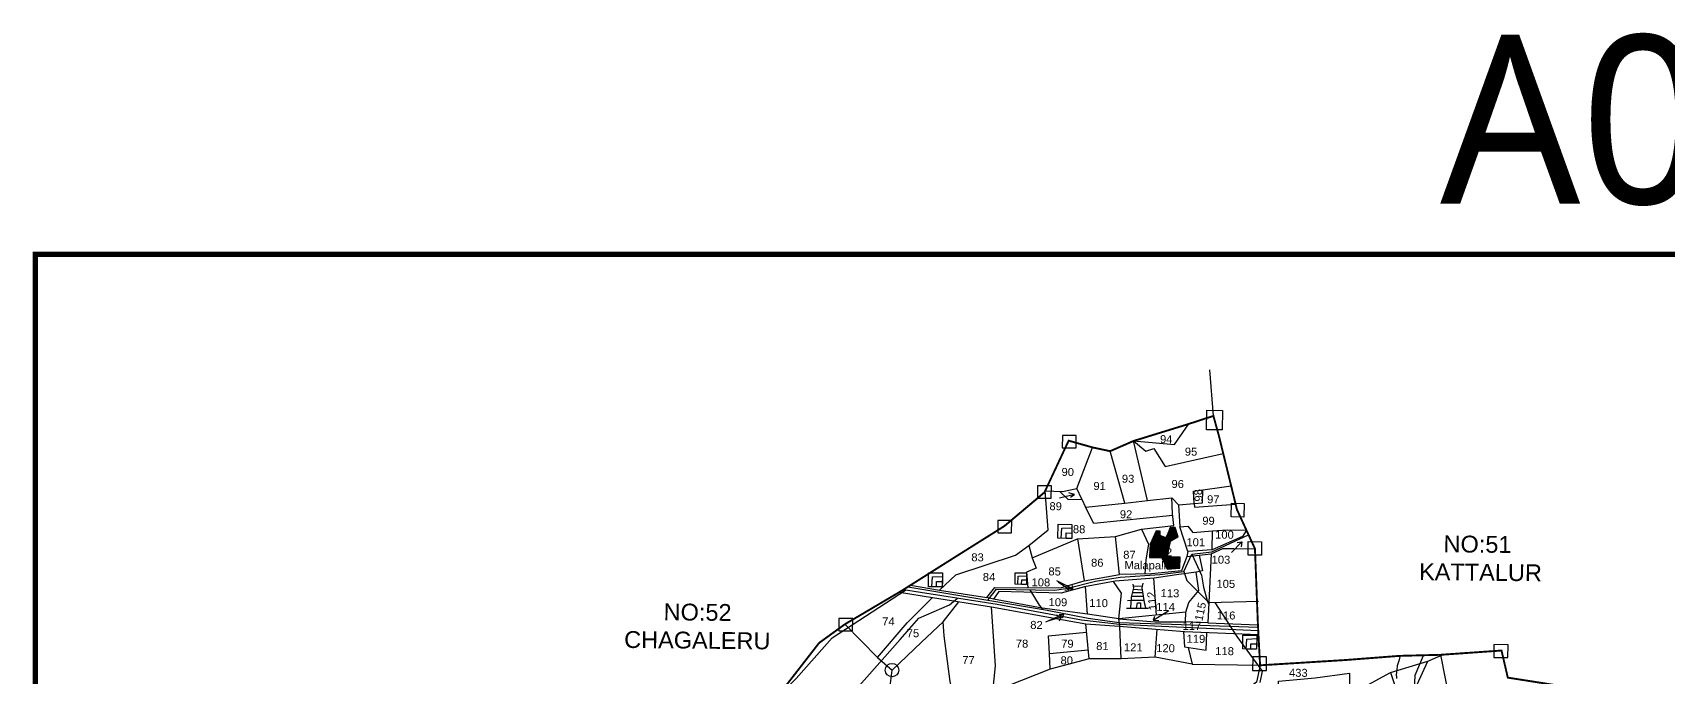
# Model space of a CAD drawing. Header units: inches. Extents: x 216030 to 222213, y 1586560 to 1591986.
# Drawn here: x 216030 to 219096, y 1590777 to 1591986 of the extents above; entities that cross this region are included whole.
import ezdxf

# ---------------------------------------------------------------- set-up
doc = ezdxf.new("R2010")
doc.units = ezdxf.units.IN
doc.header["$LTSCALE"] = 15
doc.header["$MEASUREMENT"] = 0
for name, color, linetype in [('BOUNDRY STONES', 240, 'Continuous'), ('CADAS', 1, 'Continuous'), ('DIMENSION', 1, 'Continuous'), ('PLOTS', 7, 'Continuous'), ('PLOTS NO', 7, 'Continuous'), ('ROADS', 1, 'Continuous'), ('STREAMS', 4, 'Continuous'), ('VILLAGE', 7, 'Continuous'), ('VILLAGE BOUNDRY', 5, 'Continuous'), ('wells', 7, 'Continuous')]:
    doc.layers.add(name, color=color, linetype=linetype)
doc.styles.get("Standard").update_dxf_attribs({"font": 'arial.ttf'})
doc.styles.add('TMS', font='trebuc.ttf')

# ---------------------------------------------------------------- blocks, each defined once
blk = doc.blocks.new('VBV BVB')
at = {"layer": 'wells'}
for points in [[(18263.9, 9973.8), (18300.3, 9973.8), (18300.3, 9936.9), (18263.9, 9936.9)], [(18274.1, 9963.3), (18300.3, 9964.6), (18300.3, 9936.9), (18272.6, 9936.9)], [(18285.1, 9951.1), (18300.3, 9951.1), (18300.3, 9936.9), (18285.1, 9936.9)]]:
    blk.add_lwpolyline(points, close=True, dxfattribs=at)
blk = doc.blocks.new('gdggfg')
at = {"layer": 'PLOTS NO'}
for points in [[(18497.2, 7814.7), (18501.3, 7805), (18512.2, 7809.6)], [(18501.3, 7805), (18515.5, 7835.3)]]:
    blk.add_lwpolyline(points, dxfattribs=at)

msp = doc.modelspace()

# ---------------------------------------------------------------- hatches: boundary and pattern name
at = {"layer": 'VILLAGE'}
h = msp.add_hatch(dxfattribs=at)
h.set_pattern_fill('ANSI31', color=30, scale=7.107818, angle=-0.5857)
h.set_pattern_definition([(44.414319, (204898.8244, 1584108.2017), (-0.621793546, 0.6346373), [])])
h.paths.add_polyline_path([(218136.1, 1591052.1), (218124.8, 1591026.9), (218123.3, 1591002), (218146.8, 1591001.6), (218156.6, 1590980.3), (218180.2, 1590982.3), (218180.8, 1591002.6), (218156.8, 1591003.3), (218163.1, 1591032.7), (218177.2, 1591040.6), (218171.5, 1591058.4), (218162.4, 1591058.1), (218157.6, 1591046.8), (218154.3, 1591038.9), (218143.8, 1591043.3), (218143.7, 1591051.6)])

# ---------------------------------------------------------------- linework, layer by layer
at = {"layer": 'BOUNDRY STONES'}
msp.add_lwpolyline([(218243.3, 1591267.5), (218236.3, 1591353.8)], dxfattribs=at)
for points in [[(218231, 1591278.2), (218260.1, 1591277.9), (218259.7, 1591241.3), (218230.6, 1591241.5)], [(217986, 1591230.7), (217960.3, 1591231), (217960.1, 1591207.9), (217985.8, 1591207.6)], [(217939.6, 1591136.3), (217913.9, 1591136.5), (217913.6, 1591113.4), (217939.3, 1591113.2)], [(218277.1, 1591103.6), (218300.8, 1591103.3), (218300.5, 1591077.9), (218276.8, 1591078.1)], [(217865.3, 1591071.3), (217839.5, 1591071.6), (217839.3, 1591048.5), (217865, 1591048.2)], [(218308.5, 1591031.9), (218333.5, 1591031.7), (218333.3, 1591006.4), (218308.2, 1591006.7)], [(217567.2, 1590887.4), (217541.5, 1590887.7), (217541.2, 1590864.6), (217567, 1590864.3)], [(218343.1, 1590815.5), (218317, 1590815.7), (218316.7, 1590790.3), (218342.9, 1590790)], [(218795.5, 1590838.6), (218769, 1590838.8), (218768.8, 1590814.6), (218795.2, 1590814.4)]]:
    msp.add_lwpolyline(points, close=True, dxfattribs=at)
msp.add_circle((217640.9, 1590791), 12.6, dxfattribs=at)
at = {"layer": 'PLOTS'}
for points in [[(218093.5, 1591220.5), (218170.1, 1591214), (218197.3, 1591252.5)], [(218077.4, 1591104.2), (218119.8, 1591108.8), (218093.5, 1591220.5), (218116.5, 1591201.2), (218131.7, 1591206.1), (218152.6, 1591172.8), (218261.8, 1591196.9)], [(217928.1, 1591127.3), (217960.7, 1591125.5), (217987.6, 1591131.5), (218016.9, 1591208.4)], [(217996.7, 1591111.1), (218003.4, 1591096.3), (218077.4, 1591104.2), (218049.8, 1591201.4)], [(217729.9, 1590940.6), (217760.5, 1590969.5), (217872.2, 1591006.3), (217897.2, 1591024.7), (217933.3, 1591054), (217928.1, 1591127.3)], [(217955.6, 1591125.8), (217971, 1591110.9), (217996.7, 1591111.1), (217987.6, 1591131.5)], [(218119.8, 1591108.8), (218165.4, 1591113.7), (218177.6, 1591100.9), (218207.5, 1591103.1), (218205.8, 1591126.2), (218276.6, 1591136.2)], [(218207.5, 1591103.1), (218222.7, 1591104.3), (218223.4, 1591128.7)], [(218167.2, 1591080.9), (218019, 1591065.6), (218003.4, 1591096.3)], [(218108.7, 1591055), (218169.3, 1591062), (218166.8, 1591084.4), (218165.4, 1591113.7)], [(218177.6, 1591100.9), (218180.4, 1591059.8), (218195.6, 1591060.9), (218204.9, 1591049), (218241.3, 1591051.9), (218269.5, 1591054.2), (218305.2, 1591053.2), (218297.6, 1591041.5), (218240.9, 1591016.3), (218241.3, 1591051.9)], [(218207.5, 1591103.1), (218208, 1591096.4), (218284.9, 1591102.3)], [(218240.9, 1591016.3), (218195.5, 1591013.4), (218180.4, 1591059.8)], [(217903.3, 1591001.6), (217988.5, 1591036.8), (218001.1, 1590958.6)], [(217988.5, 1591036.8), (218060.1, 1591041.3)], [(218193.7, 1591003.7), (218183.3, 1590977.2), (218127, 1590971.7), (218067.4, 1590970.1), (218060.1, 1591041.3), (218108.7, 1591055), (218121.5, 1591027.3), (218116.7, 1590997.4), (218114.7, 1590971.4)], [(218216.5, 1591006.3), (218222.6, 1590977.2), (218211.3, 1590974.8), (218174.1, 1590969.4), (218132.2, 1590963.4), (218058.9, 1590957.8), (218001.7, 1590947), (217958.1, 1590934.9), (217841.2, 1590938), (217831.4, 1590924.1), (217818.8, 1590926.8), (217833.7, 1590945.7), (217956.6, 1590945), (218001.1, 1590958.6), (218067.4, 1590970.1)], [(217897.2, 1591024.7), (217903.3, 1591001.6), (217911.2, 1590981.9), (217893.1, 1590974.6), (217895.2, 1590945.4)], [(218195.5, 1591013.4), (218193.7, 1591003.7), (218239.3, 1591008.9), (218260.9, 1591019), (218281.3, 1591018.6), (218321.2, 1591018.5)], [(218239.3, 1591008.9), (218234.5, 1590917.4), (218328.1, 1590920)], [(218232.6, 1590879.4), (218190.8, 1590881.5), (218191.7, 1590899.5), (218197.3, 1590917.7), (218215.7, 1590939.9), (218211.3, 1590974.8)], [(217654.8, 1590937.2), (217716.6, 1590927.2), (217827.4, 1590909.3), (217944.9, 1590888.4), (218004, 1590877.8), (218066.5, 1590873), (218189.4, 1590863.4), (218327.8, 1590857.4)], [(217675.5, 1590950), (217729.9, 1590940.6), (217818.8, 1590926.8)], [(218066.1, 1590887.1), (218007.3, 1590895.9), (218003.4, 1590947.4)], [(218066.1, 1590887.1), (218070.8, 1590935.2), (218055.9, 1590957.3)], [(218136.9, 1590894.1), (218131.6, 1590963.4)], [(217552.6, 1590876.9), (217614, 1590814.3), (217669.4, 1590879.4), (217716.6, 1590927.2)], [(217614, 1590814.3), (217641.4, 1590790.8), (217696.3, 1590843.2), (217736.5, 1590881.6), (217766.3, 1590919.2)], [(217937.2, 1590792.4), (217829.7, 1590750), (217834.6, 1590799.2), (217827.4, 1590909.3)], [(218007.3, 1590895.9), (217922.6, 1590906.9), (217831.4, 1590924.1)], [(218234.5, 1590917.4), (218232.6, 1590879.4), (218326.8, 1590876)], [(217829.7, 1590750), (217827.4, 1590725.6), (217764.7, 1590716.7), (217757.1, 1590739.8), (217750.2, 1590769.5), (217738.8, 1590855.1), (217736.5, 1590881.6)], [(218069.8, 1590812.1), (218010.4, 1590811.9), (218004, 1590877.8)], [(218191.7, 1590899.5), (218066.1, 1590887.1), (218133.6, 1590881.7), (218190.8, 1590881.5)], [(218133.9, 1590815.2), (218070.7, 1590812.1), (218067.7, 1590872.9), (218066.1, 1590887.1)], [(217935.8, 1590821.8), (217934.2, 1590855.2), (218005.5, 1590862.1)], [(218203.4, 1590802.1), (218133.9, 1590815.2), (218137.9, 1590867.4)], [(218187.1, 1590863.6), (218189.2, 1590834.7), (218229.9, 1590828.1), (218231.3, 1590861.6)], [(218010.4, 1590811.9), (217937.2, 1590792.4), (217935.8, 1590821.8), (218008.7, 1590829)], [(218195.9, 1590833.6), (218203.4, 1590802.1), (218330.8, 1590799.9), (218324.2, 1590768.3), (218191.4, 1590666.3), (218188.1, 1590588.1), (218229, 1590622.3), (218283.2, 1590647.3), (218306.4, 1590642.8), (218363.8, 1590694.3), (218365.4, 1590770.3), (218434.2, 1590776.2), (218498.5, 1590784.9), (218498.1, 1590744.6), (218575.4, 1590786.6), (218644.9, 1590807.5), (218672.5, 1590819.8)], [(218677.6, 1590677.1), (218696.3, 1590683.1), (218669.3, 1590819.6)], [(217764.7, 1590716.7), (217671, 1590707.9), (217630.9, 1590705.6), (217641.4, 1590790.8)], [(218575.4, 1590786.6), (218599.1, 1590715.1), (218623.3, 1590674.8), (218629.8, 1590654.4), (218642.2, 1590628.5), (218638.8, 1590611.7), (218645.8, 1590573.6), (218650.4, 1590467.5), (218653.2, 1590428.8), (218694.9, 1590402.1)], [(218686.1, 1590378.5), (218706, 1590431.9), (218679.2, 1590456.8), (218681.1, 1590543.8), (218665.7, 1590621.9), (218652.1, 1590666.5), (218638.9, 1590687.7), (218625.3, 1590763.8), (218644.9, 1590807.5)]]:
    msp.add_lwpolyline(points, dxfattribs=at)
at = {"layer": 'PLOTS NO'}
for points in [[(217982.9, 1591120.3), (217954.9, 1591113.3)], [(217975.4, 1591115.2), (217982.9, 1591120.3), (217972.4, 1591123)], [(218277.2, 1591011.3), (218296.4, 1591031.5)], [(218287.9, 1591029.9), (218296.4, 1591031.5), (218295.3, 1591022.1)], [(217979.6, 1590943.4), (217949.7, 1590958.1)], [(217972.6, 1590943.4), (217979.6, 1590943.4), (217979.5, 1590949.3)], [(217962.6, 1590895.5), (217928.3, 1590880.5)], [(217954.3, 1590895.3), (217962.6, 1590895.5), (217959.7, 1590888.2)], [(218130.1, 1590884.8), (218159.8, 1590902.9)], [(218132.6, 1590891.6), (218130.1, 1590884.8), (218141.2, 1590884.1)]]:
    msp.add_lwpolyline(points, dxfattribs=at)
at = {"layer": 'ROADS', "color": 1}
for points in [[(217820.7, 1590921.8), (217836.6, 1590942.4), (217945.8, 1590940.6), (217970.3, 1590944.5), (218022.4, 1590957.5), (218068.6, 1590965.3), (218142.6, 1590970.3), (218187.7, 1590975.6), (218203.1, 1591008.6), (218240.1, 1591012.9), (218309.1, 1591044.6)], [(218203.1, 1591008.6), (218221.2, 1590969), (218225, 1590946.4), (218231.9, 1590921.7), (218234.4, 1590915.1)], [(218187.7, 1590975.6), (218193.8, 1590958.7), (218234.5, 1590917.4)], [(218327.4, 1590864.5), (218145.9, 1590872.7), (218067.3, 1590876.3), (217996.1, 1590884.6), (217838.1, 1590914.1), (217662.3, 1590941.7)], [(217670.5, 1590946.9), (217820.7, 1590921.8), (217928.9, 1590903.8), (218008.8, 1590888.2), (218066.9, 1590880), (218164.5, 1590876.8), (218327, 1590871.4)], [(217899, 1590941.4), (217916.9, 1590912.7), (217923.5, 1590904.7)], [(217516.9, 1590699), (217531.9, 1590699.5), (217540.5, 1590717.6), (217593.9, 1590777.9), (217656.1, 1590848.2), (217691.5, 1590888.1), (217748.8, 1590913.3), (217763.8, 1590925.8)], [(218246.1, 1590917.7), (218287.5, 1590854.1), (218335, 1590788.7), (218330.1, 1590767.7)]]:
    msp.add_lwpolyline(points, dxfattribs=at)
at = {"layer": 'ROADS'}
msp.add_lwpolyline([(217438.6, 1590640), (217406.3, 1590644.1), (217328, 1590655.2), (217364.4, 1590676), (217461.1, 1590775.3), (217528.5, 1590851.5), (217666.5, 1590941.1)], dxfattribs=at)
at = {"layer": 'STREAMS', "color": 4}
for points in [[(218593.5, 1590818.1), (218592.3, 1590813.1), (218591.4, 1590810.1), (218589.6, 1590804.8), (218587.7, 1590798.8), (218587.1, 1590791.7), (218585.6, 1590782.2), (218586.3, 1590777.6), (218586.5, 1590775.4)], [(218619.9, 1590737.9), (218621.3, 1590781.3), (218636.9, 1590818.6)]]:
    msp.add_lwpolyline(points, dxfattribs=at)
at = {"layer": 'VILLAGE'}
for points in [[(218136.1, 1591052.1), (218124.8, 1591026.9), (218123.3, 1591002), (218146.8, 1591001.6), (218156.6, 1590980.3), (218180.2, 1590982.3), (218180.8, 1591002.6), (218156.8, 1591003.3), (218163.1, 1591032.7), (218177.2, 1591040.6), (218171.5, 1591058.4), (218162.4, 1591058.1), (218157.6, 1591046.8), (218154.3, 1591038.9), (218143.8, 1591043.3), (218143.7, 1591051.6), (218136.1, 1591052.1)], [(218088.4, 1590906.8), (218089.9, 1590927.4), (218094, 1590945.4), (218093, 1590952.3)], [(218091.9, 1590936.4), (218110.8, 1590936.2)], [(218093.3, 1590942.5), (218110, 1590941.6)], [(218093.5, 1590948.9), (218110, 1590948.6)], [(218110.8, 1590954.1), (218109.4, 1590945), (218111.9, 1590929.5), (218113.8, 1590917.5), (218116.7, 1590905.6)], [(218080.7, 1590906.8), (218121.5, 1590906.8)], [(218082.3, 1590921.3), (218089.5, 1590921.8), (218113.1, 1590922.1)], [(218090.4, 1590929.7), (218111.9, 1590929.5)], [(218099, 1590906.8), (218101.2, 1590917.2), (218106.7, 1590917.1), (218106.4, 1590906.8)]]:
    msp.add_lwpolyline(points, dxfattribs=at)
at = {"layer": 'VILLAGE BOUNDRY', "const_width": 10}
msp.add_lwpolyline([(216035.3, 1591570.6), (222208.1, 1591570.6), (222208.1, 1586564.6), (216035.3, 1586564.6)], close=True, dxfattribs=at)
at = {"layer": 'VILLAGE BOUNDRY'}
msp.add_lwpolyline([(218909.2, 1590758.9, 3.55, 3.55, 0), (218795.1, 1590776.8, 3.55, 3.55, 0), (218783.3, 1590827.6, 3.55, 3.55, 0), (218669.3, 1590819.6, 3.55, 3.55, 0), (218592.3, 1590817.6, 3.55, 3.55, 0), (218490.6, 1590809.8, 3.55, 3.55, 0), (218330.8, 1590799.9, 3.55, 3.55, 0), (218326.6, 1590879.2, 3.55, 3.55, 0), (218321.2, 1591018.5, 3.55, 3.55, 0), (218287.4, 1591091.9, 3.55, 3.55, 0), (218253.7, 1591229.9, 3.55, 3.55, 0), (218243.3, 1591267.5, 3.55, 3.55, 0), (218194.8, 1591251.7, 3.55, 3.55, 0), (218093.5, 1591220.5, 3.55, 3.55, 0), (218049.8, 1591201.4, 3.55, 3.55, 0), (218016.9, 1591208.4, 3.55, 3.55, 0), (217972, 1591221.1, 3.55, 3.55, 0), (217926.7, 1591124.2, 3.55, 3.55, 0), (217851.9, 1591061.2, 3.55, 3.55, 0), (217756.3, 1591001.1, 3.55, 3.55, 0), (217658.1, 1590939.1, 3.55, 3.55, 0), (217552.6, 1590876.9, 3.55, 3.55, 0), (217504.3, 1590841.9, 3.55, 3.55, 0), (217417.1, 1590729.5, 3.55, 3.55, 0)], format="xyseb", dxfattribs=at)
at = {"layer": 'VILLAGE BOUNDRY', "color": 6}
for points in [[(218243.3, 1591267.5), (218194.8, 1591251.7), (218093.5, 1591220.5), (218049.8, 1591201.4), (218016.9, 1591208.4), (217972, 1591221.1), (217926.7, 1591124.2), (217851.9, 1591061.2), (217756.3, 1591001.1), (217658.1, 1590939.1), (217552.6, 1590876.9), (217504.3, 1590841.9), (217417.1, 1590729.5)], [(219177.4, 1590608.7), (219091.9, 1590630.8), (219042, 1590689.7), (218909.2, 1590758.9), (218795.1, 1590776.8), (218783.3, 1590827.6), (218669.3, 1590819.6), (218592.3, 1590817.6), (218490.6, 1590809.8), (218330.8, 1590799.9), (218326.6, 1590879.2), (218321.2, 1591018.5), (218287.4, 1591091.9), (218253.7, 1591229.9), (218243.3, 1591267.5)]]:
    msp.add_lwpolyline(points, dxfattribs=at)

# ---------------------------------------------------------------- block references
at = {"layer": 'PLOTS NO'}
for p, xscale, yscale, zscale, rotation in [((221138.1, 1577025.1), 0.710781751960323, 0.710781751960323, 0.710781751960323, 79.94323195476294), ((230958.3, 1585000), 0.7107817519603229, 0.7107817519603229, 0.7107817519603229, 132.752525660942)]:
    msp.add_blockref('gdggfg', p, dxfattribs=dict(at, xscale=xscale, yscale=yscale, zscale=zscale, rotation=rotation))
at = {"layer": 'wells', "rotation": 359.4143192848295}
for p, xscale, yscale, zscale in [((204898.8, 1584108.2), 0.7107817519603229, 0.7107817519603229, 0.7107817519603229), ((204656.1, 1584017.4), 0.7107817519603229, 0.7107817519603229, 0.7107817519603229), ((207144, 1585256.6), 0.5841426812952955, 0.5841426812952955, 0.5841426812952955), ((205245.3, 1583900.6), 0.7107817519603229, 0.7107817519603229, 0.7107817519603229)]:
    msp.add_blockref('VBV BVB', p, dxfattribs=dict(at, xscale=xscale, yscale=yscale, zscale=zscale))

# ---------------------------------------------------------------- texts
at = {"layer": 'CADAS', "color": 2, "style": 'TMS'}
msp.add_text('A0-L', height=315.69, dxfattribs=at).set_placement((218668.4, 1591665.4))
at = {"layer": 'DIMENSION', "width": 386.876, "attachment_point": 2, "rotation": 359.4143}
for s, insert, char_height in [('NO:51\\P KATTALUR', (218738.5, 1591042.8), 31.55), ('NO:52 CHAGALERU', (217276.7, 1590915.3), 31.547)]:
    msp.add_mtext(s, dxfattribs=dict(at, insert=insert, char_height=char_height))
at = {"layer": 'PLOTS NO'}
for s, rotation, p in [('94', 359.4143, (218143.2, 1591216.5)), ('95', 359.4143, (218189.7, 1591193.1)), ('90', 359.4143, (217958.6, 1591155)), ('93', 359.4143, (218071.7, 1591142.3)), ('91', 359.4143, (218018.4, 1591128.7)), ('96', 359.4143, (218164.7, 1591132.5)), ('98', 94.4618, (218223.3, 1591107.6)), ('97', 359.4143, (218231.4, 1591103.8)), ('89', 359.4143, (217935.9, 1591090.8)), ('92', 359.4143, (218067.9, 1591075.6)), ('88', 359.4143, (217979.9, 1591047.7)), ('99', 359.4143, (218222.4, 1591063.6)), ('101', 359.4143, (218192.7, 1591023.3)), ('100', 359.4143, (218246.5, 1591037.5)), ('83', 359.4143, (217789.5, 1590995)), ('86', 359.4143, (218013.9, 1590984.9)), ('87', 359.4143, (218074.2, 1590999.8)), ('Malapalli', 359.4143, (218076.5, 1590980.4)), ('102', 359.4143, (218131, 1591004.6)), ('103', 359.4143, (218239.9, 1590990.6)), ('84', 359.4143, (217811, 1590958.1)), ('85', 359.4143, (217934, 1590968.5)), ('108', 359.4143, (217902.4, 1590948.1)), ('112', 96.6962, (218137.7, 1590904.3)), ('113', 359.4143, (218144.4, 1590927.8)), ('105', 359.4143, (218249, 1590945.4)), ('109', 359.4143, (217934.3, 1590910.9)), ('110', 359.4143, (218010.6, 1590909.3)), ('114', 359.4143, (218136.2, 1590902.1)), ('115', 78.094, (218222.6, 1590882.1)), ('74', 359.4143, (217622.4, 1590874.8)), ('82', 359.4143, (217900, 1590868.2)), ('117', 359.4143, (218185.5, 1590866.3)), ('116', 359.4143, (218249.5, 1590886.1)), ('75', 359.4143, (217668.5, 1590852.7)), ('78', 359.4143, (217872.9, 1590833.1)), ('79', 359.4143, (217957.9, 1590833.1)), ('81', 359.4143, (218023.5, 1590828.6)), ('119', 359.4143, (218193, 1590842.3)), ('77', 359.4143, (217772.5, 1590802.3)), ('80', 359.4143, (217956.7, 1590801.8)), ('121', 359.4143, (218075.6, 1590826.3)), ('120', 359.4143, (218136.1, 1590824.7)), ('118', 359.4143, (218246.8, 1590819.2)), ('433', 359.4143, (218384.9, 1590778.6))]:
    msp.add_text(s, height=15, rotation=rotation, dxfattribs=at).set_placement(p)

doc.saveas('drawing.dxf')
